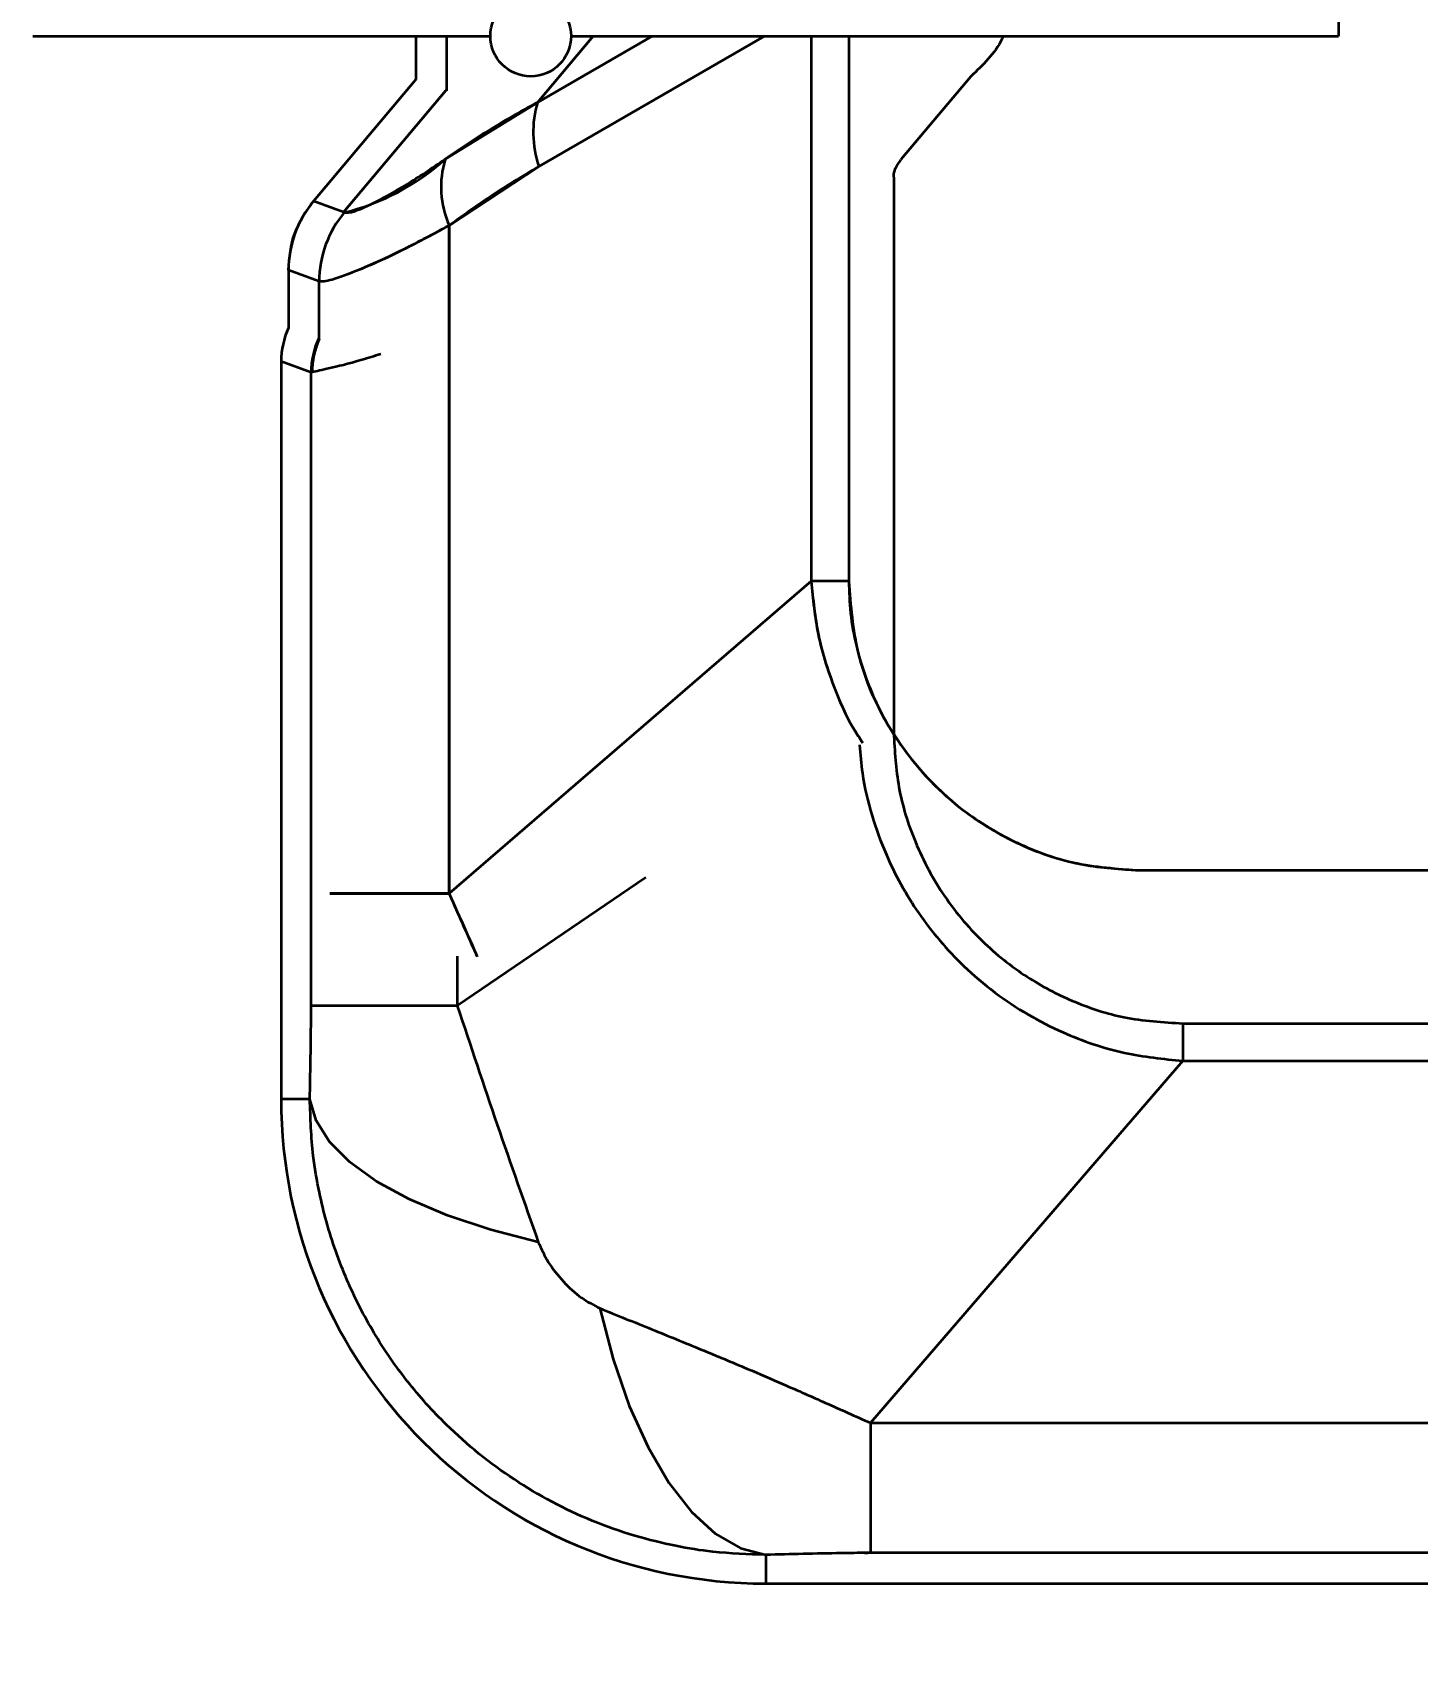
# Model space of a CAD drawing. Header units: millimetres. Extents: x 0 to 420, y 0 to 297.
# Drawn here: x 331.043 to 331.558, y 150.736 to 151.343 of the extents above; entities that cross this region are included whole.
import ezdxf

# ---------------------------------------------------------------- set-up
doc = ezdxf.new("R2010")
doc.units = ezdxf.units.MM
doc.layers.add('尺寸线层', color=150, linetype='Continuous')
doc.styles.add('SLDTEXTSTYLE2', font='TXT', dxfattribs={"width": 0.7})
doc.dimstyles.new('SLDDIMSTYLE0', dxfattribs={"dimtxt": 3.5, "dimasz": 3.302, "dimexe": 0, "dimexo": 0.0625, "dimgap": 0.875, "dimtad": 1, "dimdec": 1, "dimlfac": 100, "dimrnd": 1e-09, "dimzin": 12, "dimdsep": 46, "dimtxsty": 'SLDTEXTSTYLE2', "dimsah": 1, "dimcen": 0.09, "dimadec": 0, "dimazin": 3, "dimtfac": 1, "dimtdec": 3, "dimtofl": 0, "dimtmove": 0, "dimatfit": 3, "dimfxl": 0, "dimfrac": 2, "dimtolj": 1, "dimtzin": 12, "dimarcsym": 0})

# ---------------------------------------------------------------- blocks, each defined once
blk = doc.blocks.new('_D')
at = {"layer": '尺寸线层'}
for p, q in [((291.94307, 202.64124), (364.68758, 202.64124)), ((363.68758, 202.64124), (363.68758, 128.58016)), ((326.11667, 128.58016), (364.68758, 128.58016))]:
    blk.add_line(p, q, dxfattribs=at)
for points in [[(363.68758, 202.64124), (363.17958, 199.33924), (364.19558, 199.33924)], [(363.68758, 128.58016), (364.19558, 131.88216), (363.17958, 131.88216)]]:
    blk.add_solid(points, dxfattribs=at)
at = {"layer": '尺寸线层', "insert": (359.17585, 158.53763), "char_height": 3.5, "attachment_point": 1, "rotation": 90, "style": 'SLDTEXTSTYLE2'}
blk.add_mtext('7406.11', dxfattribs=at)

msp = doc.modelspace()

# ---------------------------------------------------------------- linework, layer by layer
at = {"color": 7, "linetype": 'Continuous', "lineweight": 35}
for p, q in [((331.52831, 151.35669), (331.52831, 151.34169)), ((331.04331, 151.34169), (331.21331, 151.34169)), ((331.18559, 151.34169), (331.18559, 151.32554)), ((331.19706, 151.34169), (331.19706, 151.32128)), ((331.27342, 151.34169), (331.23077, 151.31706)), ((331.23077, 151.31706), (331.25143, 151.34169)), ((331.27342, 151.34169), (331.23077, 151.31706)), ((331.25143, 151.34169), (331.23077, 151.31706)), ((331.31519, 151.34169), (331.23129, 151.29325)), ((331.31519, 151.34169), (331.23129, 151.29325)), ((331.24331, 151.34169), (331.52831, 151.34169)), ((331.33248, 151.34169), (331.33248, 151.13916)), ((331.33248, 151.34169), (331.33248, 151.13916)), ((331.34642, 151.34169), (331.34642, 151.13916)), ((331.34642, 151.34169), (331.34642, 151.13916)), ((331.3918, 151.32672), (331.36581, 151.29576)), ((331.18559, 151.32554), (331.14765, 151.28033)), ((331.18559, 151.32554), (331.14765, 151.28033)), ((331.1588, 151.27627), (331.19673, 151.32148)), ((331.19673, 151.32148), (331.1588, 151.27627)), ((331.23077, 151.31706), (331.19651, 151.29592)), ((331.23129, 151.29325), (331.198, 151.27129)), ((331.36311, 151.28929), (331.36311, 151.08283)), ((331.1588, 151.27627), (331.14765, 151.28033)), ((331.1588, 151.27627), (331.14765, 151.28033)), ((331.1588, 151.27627), (331.15906, 151.27611)), ((331.198, 151.02306), (331.198, 151.27129)), ((331.198, 151.27129), (331.198, 151.02306)), ((331.14945, 151.25059), (331.13831, 151.25465)), ((331.13831, 151.25465), (331.13831, 151.23326)), ((331.13831, 151.25465), (331.13831, 151.23326)), ((331.14945, 151.25059), (331.13831, 151.25465)), ((331.14969, 151.22903), (331.14969, 151.25046)), ((331.14969, 151.22903), (331.14969, 151.25046)), ((331.14673, 151.21673), (331.13559, 151.22078)), ((331.13559, 151.22078), (331.13559, 150.94669)), ((331.14712, 151.21674), (331.14673, 151.21673)), ((331.14673, 150.98131), (331.14673, 151.21673)), ((331.33248, 151.13916), (331.198, 151.02306)), ((331.33248, 151.13916), (331.198, 151.02306)), ((331.34642, 151.13916), (331.33248, 151.13916)), ((331.34642, 151.13916), (331.33248, 151.13916)), ((331.27106, 151.02905), (331.20103, 150.98131)), ((331.45445, 151.03171), (331.66091, 151.03171)), ((331.45445, 151.03171), (331.66091, 151.03171)), ((331.20103, 150.99976), (331.20103, 150.98131)), ((331.20103, 150.98131), (331.14673, 150.98131)), ((331.47056, 150.9748), (331.68307, 150.9748)), ((331.47056, 150.9748), (331.47056, 150.96087)), ((331.47056, 150.96087), (331.35445, 150.82638)), ((331.47056, 150.96087), (331.68307, 150.96087)), ((331.14625, 150.94669), (331.13559, 150.94669)), ((331.35445, 150.82638), (331.60268, 150.82638)), ((331.35445, 150.82638), (331.35445, 150.77808)), ((331.31559, 150.77738), (331.31559, 150.76669)), ((331.58186, 150.77808), (331.35445, 150.77808)), ((331.31559, 150.76669), (331.58605, 150.76669))]:
    msp.add_line(p, q, dxfattribs=at)
at = {"color": 7, "linetype": 'Continuous', "lineweight": 35, "flags": 128}
for points in [[(331.23111, 150.89357), (331.2135, 150.89808), (331.19744, 150.90341), (331.18319, 150.90946), (331.17099, 150.91613), (331.16106, 150.92331), (331.15354, 150.93088), (331.14858, 150.93872), (331.14625, 150.94669)], [(331.25393, 150.86899), (331.25891, 150.85008), (331.26492, 150.83276), (331.27186, 150.81735), (331.27961, 150.80414), (331.28801, 150.79336), (331.29692, 150.78522), (331.30616, 150.77986), (331.31559, 150.77738)]]:
    msp.add_lwpolyline(points, dxfattribs=at)
at = {"color": 7, "linetype": 'Continuous', "lineweight": 35}
msp.add_circle((331.22831, 151.34169), 0.015, dxfattribs=at)
for centre, radius, start, end in [((331.26932, 151.30598), 0.04011, 163.96573, 198.51637), ((331.26932, 151.30598), 0.04011, 163.96572, 198.51635), ((331.13795, 151.36136), 0.08782, 283.91096, 311.82654), ((331.23035, 151.2856), 0.03537, 163.03769, 203.86276), ((331.23035, 151.2856), 0.03537, 163.03769, 203.86274), ((331.18975, 151.25037), 0.04006, 140.00758, 179.87308), ((331.18975, 151.25037), 0.04006, 140.00758, 179.87308), ((331.17677, 151.2167), 0.03004, 155.41181, 179.94142), ((331.17717, 151.2168), 0.03004, 156.02342, 180.12535), ((331.31559, 150.94669), 0.18, 180, 270)]:
    msp.add_arc(centre, radius, start, end, dxfattribs=at)
for centre, major_axis, start_param in [((331.17836, 151.25461), (-0.03765, 0.0137), 5.934618), ((331.16563, 151.22075), (-0.02823, 0.01028), 6.202994)]:
    msp.add_ellipse(centre, major_axis=major_axis, ratio=0.998448, start_param=start_param, end_param=6.631752, dxfattribs=at)
for points, knots in [([(331.40379, 151.34169), (331.40362, 151.34131), (331.40105, 151.33544), (331.39627, 151.33094), (331.3918, 151.32672)], [0, 0, 0, 0, 0.06377, 1, 1, 1, 1]), ([(331.23077, 151.31706), (331.22426, 151.31343), (331.21265, 151.30696), (331.20143, 151.29928), (331.19651, 151.29592)], [0, 0, 0, 0, 0.56128, 1, 1, 1, 1]), ([(331.15906, 151.27611), (331.16002, 151.27606), (331.16189, 151.27596), (331.17046, 151.27981), (331.1819, 151.28607), (331.19158, 151.29259), (331.19651, 151.29592)], [0, 0, 0, 0, 0.267138, 0.52122, 0.755952, 1, 1, 1, 1]), ([(331.36311, 151.28929), (331.36315, 151.28985), (331.36323, 151.29098), (331.364, 151.29326), (331.36508, 151.29475), (331.36581, 151.29576)], [0, 0, 0, 0, 0.232062, 0.478453, 1, 1, 1, 1]), ([(331.23129, 151.29325), (331.22497, 151.28944), (331.21369, 151.28264), (331.20279, 151.27475), (331.198, 151.27129)], [0, 0, 0, 0, 0.560375, 1, 1, 1, 1]), ([(331.198, 151.27129), (331.19166, 151.2679), (331.17908, 151.26119), (331.16419, 151.25453), (331.15319, 151.25045), (331.15086, 151.25046), (331.14969, 151.25046)], [0, 0, 0, 0, 0.242152, 0.480299, 0.739078, 1, 1, 1, 1]), ([(331.198, 151.27129), (331.19159, 151.26785), (331.17902, 151.26113), (331.16415, 151.25452), (331.15319, 151.25045), (331.15086, 151.25045), (331.14969, 151.25046)], [0, 0, 0, 0, 0.245129, 0.480308, 0.739086, 1, 1, 1, 1]), ([(331.15906, 151.27611), (331.15901, 151.27615), (331.15892, 151.27621), (331.15884, 151.27625), (331.1588, 151.27627)], [0, 0, 0, 0, 0.55998, 1, 1, 1, 1]), ([(331.17256, 151.22351), (331.1702, 151.22277), (331.16197, 151.22018), (331.15219, 151.21789), (331.14885, 151.21713), (331.14712, 151.21674)], [0, 0, 0, 0, 0.161867, 0.565707, 1, 1, 1, 1]), ([(331.33248, 151.13916), (331.33315, 151.13242), (331.33454, 151.11838), (331.34059, 151.09995), (331.34653, 151.08668), (331.35049, 151.08072), (331.35157, 151.0791)], [0, 0, 0, 0, 0.318427, 0.663335, 0.908415, 1, 1, 1, 1]), ([(331.33248, 151.13916), (331.33313, 151.13255), (331.33448, 151.11873), (331.34037, 151.10053), (331.3463, 151.08707), (331.35041, 151.08089), (331.35166, 151.07902)], [0, 0, 0, 0, 0.3116, 0.651502, 0.894376, 1, 1, 1, 1]), ([(331.34642, 151.13916), (331.34711, 151.13014), (331.34861, 151.11068), (331.3615, 151.08192), (331.38145, 151.05846), (331.40536, 151.04265), (331.42928, 151.03346), (331.44614, 151.03229), (331.45445, 151.03171)], [0, 0, 0, 0, 0.160273, 0.345663, 0.550133, 0.700334, 0.852371, 1, 1, 1, 1]), ([(331.34642, 151.13916), (331.34656, 151.13518), (331.34684, 151.1271), (331.34904, 151.11492), (331.35363, 151.09975), (331.36213, 151.08235), (331.37605, 151.06466), (331.39298, 151.0502), (331.41232, 151.03968), (331.43304, 151.03297), (331.4474, 151.03213), (331.45445, 151.03171)], [0, 0, 0, 0, 0.070722, 0.143758, 0.21913, 0.352151, 0.485358, 0.616819, 0.745052, 0.874872, 1, 1, 1, 1]), ([(331.36311, 151.08283), (331.36349, 151.07604), (331.36427, 151.06216), (331.37076, 151.04142), (331.3796, 151.02493), (331.38894, 151.01274), (331.39909, 151.00203), (331.41274, 150.99135), (331.43032, 150.98231), (331.44949, 150.9761), (331.46319, 150.97526), (331.47056, 150.9748)], [0, 0, 0, 0, 0.120461, 0.246403, 0.382818, 0.450919, 0.519058, 0.644752, 0.756806, 0.869265, 1, 1, 1, 1]), ([(331.35039, 151.0783), (331.35068, 151.07477), (331.35142, 151.06586), (331.35472, 151.05222), (331.36111, 151.03453), (331.37184, 151.01516), (331.38621, 150.99826), (331.40042, 150.98618), (331.4128, 150.97794), (331.42868, 150.96986), (331.44795, 150.96322), (331.46327, 150.96163), (331.47056, 150.96087)], [0, 0, 0, 0, 0.057865, 0.146124, 0.228542, 0.365251, 0.505779, 0.588888, 0.66973, 0.748372, 0.88022, 1, 1, 1, 1]), ([(331.198, 151.02306), (331.19125, 151.02306), (331.17764, 151.02306), (331.16334, 151.02306), (331.15524, 151.02306), (331.15375, 151.02306), (331.15364, 151.02306)], [0, 0, 0, 0, 0.321245, 0.648184, 0.975123, 1, 1, 1, 1]), ([(331.15367, 151.02306), (331.15402, 151.02306), (331.15593, 151.02306), (331.16532, 151.02306), (331.18001, 151.02306), (331.19204, 151.02306), (331.198, 151.02306)], [0, 0, 0, 0, 0.081559, 0.441079, 0.722958, 1, 1, 1, 1]), ([(331.20831, 150.99991), (331.20789, 151.00088), (331.20439, 151.00884), (331.20099, 151.01641), (331.198, 151.02306)], [0, 0, 0, 0, 0.121683, 1, 1, 1, 1]), ([(331.198, 151.02306), (331.2, 151.01858), (331.20342, 151.01094), (331.20697, 151.00293), (331.20844, 150.99961)], [0, 0, 0, 0, 0.585663, 1, 1, 1, 1]), ([(331.14625, 150.94669), (331.14634, 150.95145), (331.14651, 150.95992), (331.14668, 150.97154), (331.14671, 150.97841), (331.14673, 150.98131)], [0, 0, 0, 0, 0.4261057, 0.7577704, 1, 1, 1, 1]), ([(331.20103, 150.98131), (331.20592, 150.9666), (331.21563, 150.93733), (331.22597, 150.90811), (331.23111, 150.89357)], [0, 0, 0, 0, 0.502691, 1, 1, 1, 1]), ([(331.31559, 150.77738), (331.30903, 150.77758), (331.29784, 150.77794), (331.28158, 150.78058), (331.26653, 150.7843), (331.24596, 150.79159), (331.22168, 150.80443), (331.19905, 150.82272), (331.18214, 150.84156), (331.16974, 150.85957), (331.16127, 150.87609), (331.15578, 150.89011), (331.15233, 150.90103), (331.14948, 150.91283), (331.14688, 150.92799), (331.14648, 150.93965), (331.14625, 150.94669)], [0, 0, 0, 0, 0.073966, 0.126209, 0.185583, 0.248629, 0.372147, 0.493376, 0.574928, 0.656955, 0.739459, 0.783742, 0.826761, 0.868517, 0.920624, 1, 1, 1, 1]), ([(331.23111, 150.89357), (331.23225, 150.89105), (331.23465, 150.88574), (331.24028, 150.87879), (331.24668, 150.87275), (331.25163, 150.87019), (331.25393, 150.86899)], [0, 0, 0, 0, 0.242294, 0.509366, 0.771567, 1, 1, 1, 1]), ([(331.25393, 150.86899), (331.26033, 150.8664), (331.27275, 150.86137), (331.29111, 150.8539), (331.30755, 150.84706), (331.32298, 150.8404), (331.33842, 150.83356), (331.34889, 150.82887), (331.35445, 150.82638)], [0, 0, 0, 0, 0.1911693, 0.3706801, 0.5387661, 0.672129, 0.8259553, 1, 1, 1, 1]), ([(331.35445, 150.77808), (331.35403, 150.77808), (331.3504, 150.77806), (331.33698, 150.77788), (331.32481, 150.77759), (331.31559, 150.77738)], [0, 0, 0, 0, 0.0306008, 0.2652155, 1, 1, 1, 1]), ([(331.35231, 150.77807), (331.35283, 150.7781), (331.35357, 150.77814), (331.35426, 150.77822), (331.3544, 150.77827), (331.35446, 150.77829)], [0, 0, 0, 0, 0.5615301, 0.792581, 1, 1, 1, 1])]:
    msp.add_open_spline(points, degree=3, knots=knots, dxfattribs=at)
msp.add_open_spline([(331.13831, 151.25465), (331.13869, 151.25935), (331.13947, 151.26876), (331.14492, 151.27647), (331.14765, 151.28033)], degree=3, dxfattribs=at)

# ---------------------------------------------------------------- dimensions: what is measured, and where the dimension line sits
at = {"layer": '尺寸线层'}
dim = msp.add_linear_dim(base=(363.68758, 128.58016), p1=(291.94307, 202.64124), p2=(326.11667, 128.58016), angle=90, dimstyle='SLDDIMSTYLE0', dxfattribs=at)
dim.commit()
dim.dimension.update_dxf_attribs({"geometry": '_D', "text_midpoint": (363.68758, 163.90673), "dimtype": 160})

doc.saveas('drawing.dxf')
